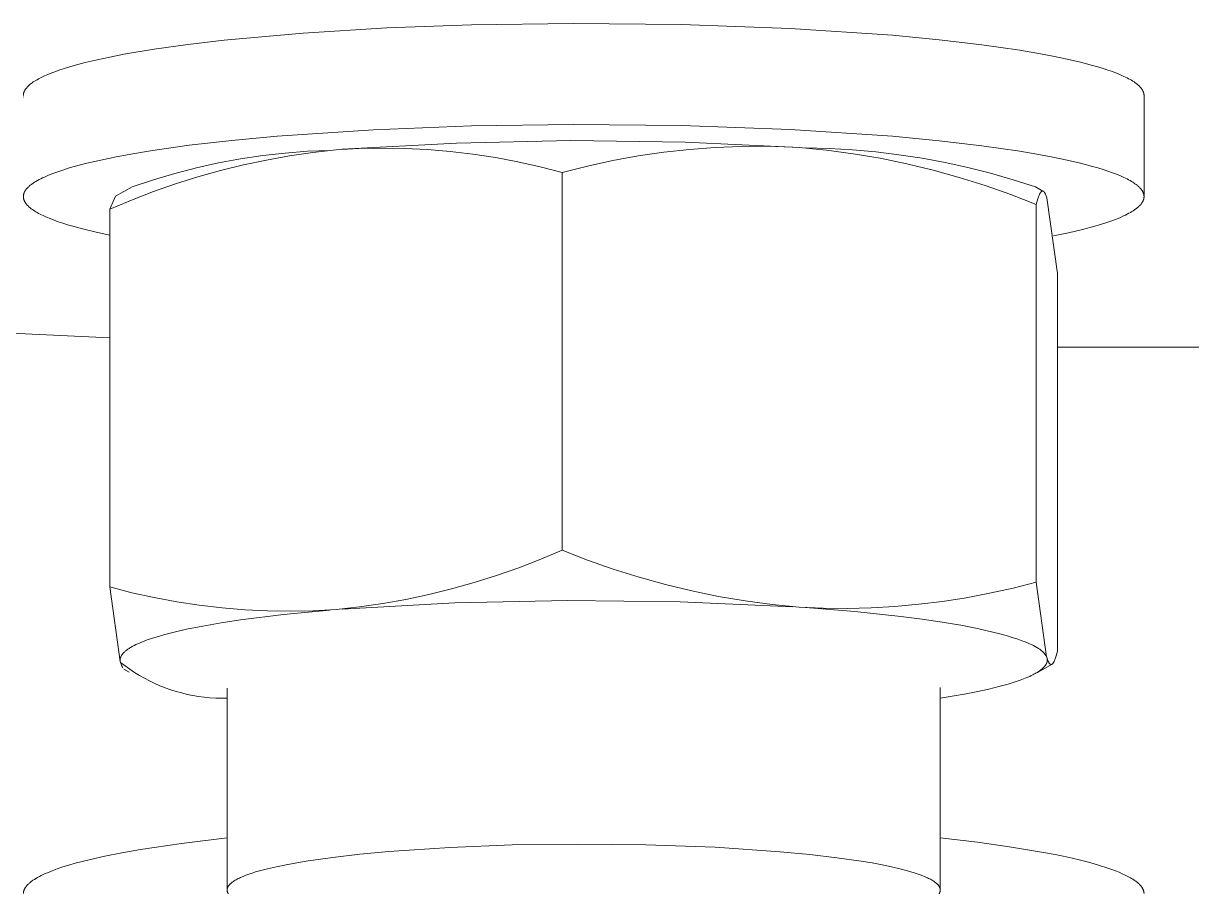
# Model space of a CAD drawing. Header units: millimetres. Extents: x -779 to 3049, y 55 to 2500.
# Drawn here: x -544.96 to -531.2, y 1986.22 to 1996.47 of the extents above; entities that cross this region are included whole.
import ezdxf

# ---------------------------------------------------------------- set-up
doc = ezdxf.new("R2010")
doc.units = ezdxf.units.MM
doc.layers.add('ZANO_R', color=7, linetype='Continuous', lineweight=0)

msp = doc.modelspace()

# ---------------------------------------------------------------- linework, layer by layer
at = {"layer": 'ZANO_R'}
for p, q in [((-541.663, 1996.358), (-540.677, 1996.418)), ((-540.677, 1996.418), (-539.681, 1996.455)), ((-539.681, 1996.455), (-538.482, 1996.472)), ((-538.482, 1996.472), (-537.208, 1996.459)), ((-537.208, 1996.459), (-535.927, 1996.413)), ((-535.927, 1996.413), (-534.721, 1996.332)), ((-543.022, 1996.224), (-542.594, 1996.274)), ((-542.594, 1996.274), (-541.663, 1996.358)), ((-534.721, 1996.332), (-534.172, 1996.279)), ((-534.172, 1996.279), (-533.67, 1996.221)), ((-543.938, 1996.076), (-543.775, 1996.108)), ((-543.775, 1996.108), (-543.417, 1996.168)), ((-543.417, 1996.168), (-543.022, 1996.224)), ((-533.67, 1996.221), (-533.222, 1996.156)), ((-533.222, 1996.156), (-533.02, 1996.122)), ((-533.02, 1996.122), (-532.833, 1996.087)), ((-544.474, 1995.942), (-544.358, 1995.976)), ((-544.358, 1995.976), (-544.23, 1996.01)), ((-544.23, 1996.01), (-544.09, 1996.044)), ((-544.09, 1996.044), (-543.938, 1996.076)), ((-532.833, 1996.087), (-532.662, 1996.052)), ((-532.662, 1996.052), (-532.506, 1996.015)), ((-532.506, 1996.015), (-532.365, 1995.978)), ((-532.365, 1995.978), (-532.301, 1995.96)), ((-544.781, 1995.818), (-544.764, 1995.827)), ((-544.764, 1995.827), (-544.747, 1995.836)), ((-544.747, 1995.836), (-544.709, 1995.854)), ((-544.709, 1995.854), (-544.668, 1995.871)), ((-544.668, 1995.871), (-544.624, 1995.889)), ((-544.624, 1995.889), (-544.577, 1995.907)), ((-544.577, 1995.907), (-544.527, 1995.924)), ((-544.527, 1995.924), (-544.474, 1995.942)), ((-532.301, 1995.96), (-532.241, 1995.941)), ((-532.241, 1995.941), (-532.184, 1995.923)), ((-532.184, 1995.923), (-532.131, 1995.904)), ((-532.131, 1995.904), (-532.082, 1995.885)), ((-532.082, 1995.885), (-532.037, 1995.867)), ((-532.037, 1995.867), (-531.995, 1995.848)), ((-531.995, 1995.848), (-531.976, 1995.839)), ((-531.976, 1995.839), (-531.957, 1995.83)), ((-531.957, 1995.83), (-531.94, 1995.82)), ((-544.941, 1995.684), (-544.938, 1995.688)), ((-544.938, 1995.688), (-544.935, 1995.693)), ((-544.935, 1995.693), (-544.933, 1995.697)), ((-544.933, 1995.697), (-544.929, 1995.702)), ((-544.929, 1995.702), (-544.926, 1995.706)), ((-544.926, 1995.706), (-544.923, 1995.71)), ((-544.923, 1995.71), (-544.919, 1995.715)), ((-544.919, 1995.715), (-544.915, 1995.719)), ((-544.915, 1995.719), (-544.911, 1995.724)), ((-544.911, 1995.724), (-544.907, 1995.728)), ((-544.907, 1995.728), (-544.902, 1995.733)), ((-544.902, 1995.733), (-544.897, 1995.737)), ((-544.897, 1995.737), (-544.893, 1995.742)), ((-544.893, 1995.742), (-544.888, 1995.746)), ((-544.888, 1995.746), (-544.882, 1995.751)), ((-544.882, 1995.751), (-544.877, 1995.755)), ((-544.877, 1995.755), (-544.866, 1995.764)), ((-544.866, 1995.764), (-544.853, 1995.773)), ((-544.853, 1995.773), (-544.841, 1995.782)), ((-544.841, 1995.782), (-544.827, 1995.791)), ((-544.827, 1995.791), (-544.812, 1995.8)), ((-544.812, 1995.8), (-544.797, 1995.809)), ((-544.797, 1995.809), (-544.781, 1995.818)), ((-531.94, 1995.82), (-531.923, 1995.811)), ((-531.923, 1995.811), (-531.907, 1995.802)), ((-531.907, 1995.802), (-531.892, 1995.793)), ((-531.892, 1995.793), (-531.876, 1995.783)), ((-531.876, 1995.783), (-531.862, 1995.772)), ((-531.862, 1995.772), (-531.855, 1995.767)), ((-531.855, 1995.767), (-531.848, 1995.762)), ((-531.848, 1995.762), (-531.841, 1995.757)), ((-531.841, 1995.757), (-531.835, 1995.752)), ((-531.835, 1995.752), (-531.829, 1995.746)), ((-531.829, 1995.746), (-531.823, 1995.741)), ((-531.823, 1995.741), (-531.817, 1995.736)), ((-531.817, 1995.736), (-531.812, 1995.731)), ((-531.812, 1995.731), (-531.807, 1995.725)), ((-531.807, 1995.725), (-531.802, 1995.72)), ((-531.802, 1995.72), (-531.797, 1995.715)), ((-531.797, 1995.715), (-531.793, 1995.709)), ((-531.793, 1995.709), (-531.789, 1995.704)), ((-531.789, 1995.704), (-531.785, 1995.699)), ((-531.785, 1995.699), (-531.781, 1995.693)), ((-531.781, 1995.693), (-531.78, 1995.691)), ((-531.78, 1995.691), (-531.778, 1995.688)), ((-531.778, 1995.688), (-531.776, 1995.685)), ((-544.958, 1995.631), (-544.957, 1995.635)), ((-544.958, 1995.627), (-544.958, 1995.631)), ((-544.958, 1995.622), (-544.958, 1995.627)), ((-544.957, 1995.64), (-544.956, 1995.644)), ((-544.957, 1995.635), (-544.957, 1995.64)), ((-544.957, 1995.605), (-544.957, 1995.606)), ((-544.956, 1995.644), (-544.955, 1995.649)), ((-544.955, 1995.649), (-544.954, 1995.653)), ((-544.954, 1995.653), (-544.953, 1995.657)), ((-544.953, 1995.657), (-544.951, 1995.662)), ((-544.951, 1995.662), (-544.949, 1995.666)), ((-544.949, 1995.666), (-544.947, 1995.671)), ((-544.947, 1995.671), (-544.945, 1995.675)), ((-544.945, 1995.675), (-544.943, 1995.679)), ((-544.943, 1995.679), (-544.941, 1995.684)), ((-531.776, 1995.685), (-531.775, 1995.683)), ((-531.775, 1995.683), (-531.773, 1995.68)), ((-531.773, 1995.68), (-531.772, 1995.677)), ((-531.772, 1995.677), (-531.771, 1995.674)), ((-531.771, 1995.674), (-531.769, 1995.672)), ((-531.769, 1995.672), (-531.768, 1995.669)), ((-531.768, 1995.669), (-531.767, 1995.666)), ((-531.767, 1995.666), (-531.766, 1995.664)), ((-531.766, 1995.664), (-531.765, 1995.661)), ((-531.765, 1995.661), (-531.764, 1995.658)), ((-531.764, 1995.658), (-531.763, 1995.655)), ((-531.763, 1995.655), (-531.762, 1995.653)), ((-531.762, 1995.653), (-531.762, 1995.65)), ((-531.762, 1995.65), (-531.761, 1995.647)), ((-531.761, 1995.647), (-531.76, 1995.644)), ((-531.76, 1995.644), (-531.76, 1995.642)), ((-531.76, 1995.642), (-531.759, 1995.639)), ((-531.759, 1995.639), (-531.759, 1995.636)), ((-531.759, 1995.636), (-531.759, 1995.633)), ((-531.759, 1995.633), (-531.758, 1995.631)), ((-531.758, 1995.631), (-531.758, 1995.628)), ((-531.758, 1995.628), (-531.758, 1995.625)), ((-531.758, 1995.625), (-531.758, 1995.622)), ((-531.758, 1995.622), (-531.758, 1994.448)), ((-539.681, 1995.265), (-538.482, 1995.282)), ((-538.482, 1995.282), (-537.208, 1995.269)), ((-542.503, 1995.094), (-541.968, 1995.144)), ((-541.968, 1995.144), (-540.835, 1995.22)), ((-540.835, 1995.22), (-539.681, 1995.265)), ((-537.208, 1995.269), (-535.927, 1995.223)), ((-535.927, 1995.223), (-534.721, 1995.142)), ((-534.721, 1995.142), (-534.172, 1995.089)), ((-543.461, 1994.971), (-543.004, 1995.036)), ((-543.004, 1995.036), (-542.503, 1995.094)), ((-541.006, 1994.997), (-541.275, 1994.983)), ((-541.202, 1994.989), (-539.857, 1995.063)), ((-540.737, 1995.002), (-541.006, 1994.997)), ((-540.468, 1994.998), (-540.737, 1995.002)), ((-540.199, 1994.985), (-540.468, 1994.998)), ((-539.857, 1995.063), (-538.511, 1995.092)), ((-538.511, 1995.092), (-537.164, 1995.075)), ((-537.164, 1995.075), (-535.819, 1995.011)), ((-536.809, 1995.011), (-537.113, 1994.988)), ((-536.504, 1995.023), (-536.809, 1995.011)), ((-536.2, 1995.025), (-536.504, 1995.023)), ((-535.895, 1995.016), (-536.2, 1995.025)), ((-535.5, 1994.98), (-535.819, 1995.011)), ((-535.744, 1995.006), (-535.468, 1994.999)), ((-535.468, 1994.999), (-535.193, 1994.983)), ((-534.172, 1995.089), (-533.67, 1995.031)), ((-533.67, 1995.031), (-533.222, 1994.966)), ((-544.212, 1994.825), (-544.047, 1994.863)), ((-544.047, 1994.863), (-543.866, 1994.901)), ((-543.866, 1994.901), (-543.67, 1994.937)), ((-543.67, 1994.937), (-543.461, 1994.971)), ((-542.659, 1994.829), (-542.399, 1994.877)), ((-542.399, 1994.877), (-542.137, 1994.916)), ((-542.096, 1994.863), (-542.367, 1994.806)), ((-542.137, 1994.916), (-541.875, 1994.945)), ((-541.823, 1994.912), (-542.096, 1994.863)), ((-541.875, 1994.945), (-541.611, 1994.966)), ((-541.55, 1994.952), (-541.823, 1994.912)), ((-541.611, 1994.966), (-541.347, 1994.977)), ((-541.275, 1994.983), (-541.55, 1994.952)), ((-539.931, 1994.963), (-540.199, 1994.985)), ((-539.664, 1994.932), (-539.931, 1994.963)), ((-539.398, 1994.891), (-539.664, 1994.932)), ((-539.133, 1994.842), (-539.398, 1994.891)), ((-537.717, 1994.911), (-538.017, 1994.856)), ((-537.415, 1994.954), (-537.717, 1994.911)), ((-537.113, 1994.988), (-537.415, 1994.954)), ((-535.183, 1994.937), (-535.5, 1994.98)), ((-535.193, 1994.983), (-534.919, 1994.958)), ((-534.867, 1994.883), (-535.183, 1994.937)), ((-534.919, 1994.958), (-534.645, 1994.925)), ((-534.554, 1994.819), (-534.867, 1994.883)), ((-534.645, 1994.925), (-534.373, 1994.883)), ((-534.373, 1994.883), (-534.102, 1994.833)), ((-533.222, 1994.966), (-533.02, 1994.932)), ((-533.02, 1994.932), (-532.833, 1994.897)), ((-532.833, 1994.897), (-532.662, 1994.862)), ((-532.662, 1994.862), (-532.506, 1994.825)), ((-544.61, 1994.705), (-544.554, 1994.725)), ((-544.554, 1994.725), (-544.494, 1994.745)), ((-544.494, 1994.745), (-544.43, 1994.766)), ((-544.43, 1994.766), (-544.361, 1994.786)), ((-544.361, 1994.786), (-544.212, 1994.825)), ((-543.174, 1994.706), (-542.917, 1994.772)), ((-542.917, 1994.772), (-542.659, 1994.829)), ((-542.635, 1994.74), (-542.902, 1994.665)), ((-542.367, 1994.806), (-542.635, 1994.74)), ((-538.87, 1994.784), (-539.133, 1994.842)), ((-538.61, 1994.717), (-538.87, 1994.784)), ((-538.315, 1994.792), (-538.61, 1994.717)), ((-538.017, 1994.856), (-538.315, 1994.792)), ((-534.242, 1994.744), (-534.554, 1994.819)), ((-533.934, 1994.659), (-534.242, 1994.744)), ((-534.102, 1994.833), (-533.833, 1994.774)), ((-533.833, 1994.774), (-533.566, 1994.707)), ((-532.506, 1994.825), (-532.365, 1994.788)), ((-532.365, 1994.788), (-532.301, 1994.77)), ((-532.301, 1994.77), (-532.241, 1994.751)), ((-532.241, 1994.751), (-532.184, 1994.733)), ((-532.184, 1994.733), (-532.131, 1994.714)), ((-544.857, 1994.58), (-544.842, 1994.591)), ((-544.842, 1994.591), (-544.827, 1994.601)), ((-544.827, 1994.601), (-544.81, 1994.612)), ((-544.81, 1994.612), (-544.792, 1994.622)), ((-544.792, 1994.622), (-544.773, 1994.632)), ((-544.773, 1994.632), (-544.753, 1994.643)), ((-544.753, 1994.643), (-544.732, 1994.653)), ((-544.732, 1994.653), (-544.709, 1994.663)), ((-544.709, 1994.663), (-544.662, 1994.684)), ((-544.662, 1994.684), (-544.61, 1994.705)), ((-543.678, 1994.547), (-543.427, 1994.631)), ((-543.427, 1994.631), (-543.174, 1994.706)), ((-542.902, 1994.665), (-543.166, 1994.582)), ((-538.61, 1994.717), (-538.61, 1990.269)), ((-533.628, 1994.562), (-533.934, 1994.659)), ((-533.566, 1994.707), (-533.301, 1994.631)), ((-533.301, 1994.631), (-533.038, 1994.547)), ((-532.131, 1994.714), (-532.082, 1994.695)), ((-532.082, 1994.695), (-532.037, 1994.677)), ((-532.037, 1994.677), (-531.995, 1994.658)), ((-531.995, 1994.658), (-531.976, 1994.649)), ((-531.976, 1994.649), (-531.957, 1994.64)), ((-531.957, 1994.64), (-531.94, 1994.63)), ((-531.94, 1994.63), (-531.923, 1994.621)), ((-531.923, 1994.621), (-531.907, 1994.612)), ((-531.907, 1994.612), (-531.892, 1994.603)), ((-531.892, 1994.603), (-531.878, 1994.594)), ((-531.878, 1994.594), (-531.865, 1994.584)), ((-544.957, 1994.447), (-544.956, 1994.452)), ((-544.956, 1994.452), (-544.955, 1994.457)), ((-544.955, 1994.457), (-544.954, 1994.462)), ((-544.954, 1994.462), (-544.953, 1994.467)), ((-544.953, 1994.467), (-544.951, 1994.472)), ((-544.951, 1994.472), (-544.949, 1994.477)), ((-544.949, 1994.477), (-544.947, 1994.482)), ((-544.947, 1994.482), (-544.944, 1994.487)), ((-544.944, 1994.487), (-544.942, 1994.492)), ((-544.942, 1994.492), (-544.939, 1994.498)), ((-544.939, 1994.498), (-544.935, 1994.503)), ((-544.935, 1994.503), (-544.932, 1994.508)), ((-544.932, 1994.508), (-544.928, 1994.513)), ((-544.928, 1994.513), (-544.924, 1994.518)), ((-544.924, 1994.518), (-544.92, 1994.523)), ((-544.92, 1994.523), (-544.916, 1994.529)), ((-544.916, 1994.529), (-544.911, 1994.534)), ((-544.911, 1994.534), (-544.906, 1994.539)), ((-544.906, 1994.539), (-544.901, 1994.544)), ((-544.901, 1994.544), (-544.895, 1994.549)), ((-544.895, 1994.549), (-544.89, 1994.554)), ((-544.89, 1994.554), (-544.884, 1994.56)), ((-544.884, 1994.56), (-544.877, 1994.565)), ((-544.877, 1994.565), (-544.871, 1994.57)), ((-544.871, 1994.57), (-544.864, 1994.575)), ((-544.864, 1994.575), (-544.857, 1994.58)), ((-543.873, 1994.438), (-543.678, 1994.547)), ((-543.427, 1994.491), (-543.685, 1994.391)), ((-543.166, 1994.582), (-543.427, 1994.491)), ((-533.326, 1994.456), (-533.628, 1994.562)), ((-533.028, 1994.339), (-533.326, 1994.456)), ((-533.038, 1994.547), (-532.95, 1994.498)), ((-532.994, 1994.449), (-532.997, 1994.439)), ((-532.99, 1994.457), (-532.994, 1994.449)), ((-532.988, 1994.461), (-532.99, 1994.457)), ((-532.986, 1994.465), (-532.988, 1994.461)), ((-532.984, 1994.469), (-532.986, 1994.465)), ((-532.982, 1994.472), (-532.984, 1994.469)), ((-532.98, 1994.475), (-532.982, 1994.472)), ((-532.978, 1994.478), (-532.98, 1994.475)), ((-532.977, 1994.48), (-532.978, 1994.478)), ((-532.976, 1994.481), (-532.977, 1994.48)), ((-532.975, 1994.482), (-532.976, 1994.481)), ((-532.974, 1994.484), (-532.975, 1994.482)), ((-532.973, 1994.485), (-532.974, 1994.484)), ((-532.972, 1994.486), (-532.973, 1994.485)), ((-532.971, 1994.487), (-532.972, 1994.486)), ((-532.97, 1994.488), (-532.971, 1994.487)), ((-532.969, 1994.489), (-532.97, 1994.488)), ((-532.968, 1994.49), (-532.969, 1994.489)), ((-532.967, 1994.491), (-532.968, 1994.49)), ((-532.966, 1994.492), (-532.967, 1994.491)), ((-532.965, 1994.492), (-532.966, 1994.492)), ((-532.966, 1994.492), (-532.966, 1994.492)), ((-532.964, 1994.493), (-532.965, 1994.493)), ((-532.965, 1994.493), (-532.965, 1994.492)), ((-532.963, 1994.494), (-532.964, 1994.493)), ((-532.964, 1994.493), (-532.964, 1994.493)), ((-532.962, 1994.494), (-532.963, 1994.494)), ((-532.963, 1994.494), (-532.963, 1994.494)), ((-532.961, 1994.495), (-532.962, 1994.495)), ((-532.962, 1994.495), (-532.962, 1994.494)), ((-532.96, 1994.495), (-532.961, 1994.495)), ((-532.961, 1994.495), (-532.961, 1994.495)), ((-532.959, 1994.496), (-532.96, 1994.495)), ((-532.96, 1994.495), (-532.96, 1994.495)), ((-532.958, 1994.496), (-532.959, 1994.496)), ((-532.959, 1994.496), (-532.959, 1994.496)), ((-532.957, 1994.496), (-532.958, 1994.496)), ((-532.958, 1994.496), (-532.958, 1994.496)), ((-532.956, 1994.497), (-532.957, 1994.496)), ((-532.957, 1994.496), (-532.957, 1994.496)), ((-532.955, 1994.497), (-532.956, 1994.497)), ((-532.956, 1994.497), (-532.956, 1994.497)), ((-532.954, 1994.497), (-532.955, 1994.497)), ((-532.955, 1994.497), (-532.955, 1994.497)), ((-532.953, 1994.497), (-532.954, 1994.497)), ((-532.954, 1994.497), (-532.954, 1994.497)), ((-532.952, 1994.497), (-532.953, 1994.497)), ((-532.953, 1994.497), (-532.953, 1994.497)), ((-532.951, 1994.497), (-532.952, 1994.497)), ((-532.952, 1994.497), (-532.952, 1994.497)), ((-532.95, 1994.497), (-532.951, 1994.497)), ((-532.951, 1994.497), (-532.951, 1994.497)), ((-532.949, 1994.497), (-532.95, 1994.497)), ((-532.95, 1994.497), (-532.95, 1994.497)), ((-532.949, 1994.496), (-532.949, 1994.497)), ((-532.948, 1994.496), (-532.949, 1994.496)), ((-532.947, 1994.496), (-532.948, 1994.496)), ((-532.948, 1994.496), (-532.948, 1994.496)), ((-532.946, 1994.496), (-532.947, 1994.496)), ((-532.947, 1994.496), (-532.947, 1994.496)), ((-532.946, 1994.495), (-532.946, 1994.496)), ((-532.945, 1994.495), (-532.946, 1994.495)), ((-532.944, 1994.495), (-532.945, 1994.495)), ((-532.945, 1994.495), (-532.945, 1994.495)), ((-532.943, 1994.494), (-532.944, 1994.495)), ((-532.944, 1994.495), (-532.944, 1994.495)), ((-532.942, 1994.494), (-532.943, 1994.494)), ((-532.943, 1994.494), (-532.943, 1994.494)), ((-532.942, 1994.493), (-532.942, 1994.494)), ((-532.941, 1994.493), (-532.942, 1994.493)), ((-532.94, 1994.492), (-532.941, 1994.493)), ((-532.941, 1994.493), (-532.941, 1994.493)), ((-532.939, 1994.491), (-532.94, 1994.492)), ((-532.94, 1994.492), (-532.94, 1994.492)), ((-532.938, 1994.491), (-532.939, 1994.491)), ((-532.939, 1994.491), (-532.939, 1994.491)), ((-532.937, 1994.49), (-532.938, 1994.491)), ((-532.936, 1994.489), (-532.937, 1994.49)), ((-532.936, 1994.488), (-532.936, 1994.489)), ((-532.935, 1994.487), (-532.936, 1994.488)), ((-532.934, 1994.485), (-532.935, 1994.487)), ((-532.933, 1994.484), (-532.934, 1994.485)), ((-532.932, 1994.483), (-532.933, 1994.484)), ((-532.931, 1994.482), (-532.932, 1994.483)), ((-532.93, 1994.48), (-532.931, 1994.482)), ((-532.929, 1994.479), (-532.93, 1994.48)), ((-532.928, 1994.477), (-532.929, 1994.479)), ((-532.927, 1994.475), (-532.928, 1994.477)), ((-532.925, 1994.472), (-532.927, 1994.475)), ((-532.923, 1994.468), (-532.925, 1994.472)), ((-532.921, 1994.464), (-532.923, 1994.468)), ((-532.919, 1994.46), (-532.921, 1994.464)), ((-532.917, 1994.456), (-532.919, 1994.46)), ((-532.915, 1994.451), (-532.917, 1994.456)), ((-532.911, 1994.441), (-532.915, 1994.451)), ((-531.865, 1994.584), (-531.852, 1994.575)), ((-531.852, 1994.575), (-531.84, 1994.566)), ((-531.84, 1994.566), (-531.834, 1994.561)), ((-531.834, 1994.561), (-531.829, 1994.556)), ((-531.829, 1994.556), (-531.823, 1994.552)), ((-531.823, 1994.552), (-531.818, 1994.547)), ((-531.818, 1994.547), (-531.813, 1994.542)), ((-531.813, 1994.542), (-531.809, 1994.537)), ((-531.809, 1994.537), (-531.804, 1994.533)), ((-531.804, 1994.533), (-531.8, 1994.528)), ((-531.8, 1994.528), (-531.796, 1994.523)), ((-531.796, 1994.523), (-531.792, 1994.518)), ((-531.792, 1994.518), (-531.788, 1994.513)), ((-531.788, 1994.513), (-531.785, 1994.509)), ((-531.785, 1994.509), (-531.781, 1994.504)), ((-531.781, 1994.504), (-531.778, 1994.499)), ((-531.778, 1994.499), (-531.776, 1994.494)), ((-531.776, 1994.494), (-531.773, 1994.489)), ((-531.773, 1994.489), (-531.772, 1994.487)), ((-531.772, 1994.487), (-531.77, 1994.484)), ((-531.77, 1994.484), (-531.769, 1994.482)), ((-531.769, 1994.482), (-531.768, 1994.479)), ((-531.768, 1994.479), (-531.767, 1994.477)), ((-531.767, 1994.477), (-531.766, 1994.474)), ((-531.766, 1994.474), (-531.765, 1994.472)), ((-531.765, 1994.472), (-531.764, 1994.469)), ((-531.764, 1994.469), (-531.764, 1994.467)), ((-531.764, 1994.467), (-531.763, 1994.465)), ((-531.763, 1994.465), (-531.762, 1994.462)), ((-531.762, 1994.462), (-531.762, 1994.46)), ((-531.762, 1994.46), (-531.761, 1994.457)), ((-531.761, 1994.457), (-531.76, 1994.455)), ((-531.76, 1994.455), (-531.76, 1994.452)), ((-531.76, 1994.452), (-531.76, 1994.45)), ((-531.76, 1994.45), (-531.759, 1994.447)), ((-531.759, 1994.447), (-531.759, 1994.445)), ((-544.958, 1994.441), (-544.957, 1994.447)), ((-544.958, 1994.436), (-544.958, 1994.441)), ((-544.958, 1994.431), (-544.958, 1994.436)), ((-544.958, 1994.426), (-544.958, 1994.431)), ((-544.958, 1994.421), (-544.958, 1994.426)), ((-544.957, 1994.416), (-544.958, 1994.421)), ((-544.956, 1994.411), (-544.957, 1994.416)), ((-544.955, 1994.406), (-544.956, 1994.411)), ((-544.954, 1994.401), (-544.955, 1994.406)), ((-544.952, 1994.396), (-544.954, 1994.401)), ((-544.95, 1994.391), (-544.952, 1994.396)), ((-544.949, 1994.386), (-544.95, 1994.391)), ((-544.946, 1994.381), (-544.949, 1994.386)), ((-544.944, 1994.376), (-544.946, 1994.381)), ((-544.941, 1994.372), (-544.944, 1994.376)), ((-544.938, 1994.367), (-544.941, 1994.372)), ((-544.935, 1994.362), (-544.938, 1994.367)), ((-544.932, 1994.357), (-544.935, 1994.362)), ((-544.929, 1994.352), (-544.932, 1994.357)), ((-544.925, 1994.347), (-544.929, 1994.352)), ((-544.921, 1994.342), (-544.925, 1994.347)), ((-544.917, 1994.337), (-544.921, 1994.342)), ((-544.913, 1994.333), (-544.917, 1994.337)), ((-544.908, 1994.328), (-544.913, 1994.333)), ((-544.903, 1994.323), (-544.908, 1994.328)), ((-544.898, 1994.318), (-544.903, 1994.323)), ((-544.893, 1994.313), (-544.898, 1994.318)), ((-544.888, 1994.309), (-544.893, 1994.313)), ((-543.94, 1994.283), (-543.873, 1994.438)), ((-543.685, 1994.391), (-543.94, 1994.283)), ((-533.021, 1994.368), (-533.028, 1994.339)), ((-533.028, 1989.892), (-533.028, 1994.339)), ((-533.013, 1994.395), (-533.021, 1994.368)), ((-533.009, 1994.407), (-533.013, 1994.395)), ((-533.005, 1994.419), (-533.009, 1994.407)), ((-533.001, 1994.429), (-533.005, 1994.419)), ((-532.997, 1994.439), (-533.001, 1994.429)), ((-532.906, 1994.429), (-532.911, 1994.441)), ((-532.902, 1994.417), (-532.906, 1994.429)), ((-532.777, 1993.528), (-532.902, 1994.417)), ((-531.824, 1994.313), (-531.829, 1994.308)), ((-531.818, 1994.318), (-531.824, 1994.313)), ((-531.813, 1994.323), (-531.818, 1994.318)), ((-531.808, 1994.328), (-531.813, 1994.323)), ((-531.803, 1994.333), (-531.808, 1994.328)), ((-531.798, 1994.338), (-531.803, 1994.333)), ((-531.794, 1994.344), (-531.798, 1994.338)), ((-531.79, 1994.349), (-531.794, 1994.344)), ((-531.786, 1994.354), (-531.79, 1994.349)), ((-531.783, 1994.359), (-531.786, 1994.354)), ((-531.779, 1994.364), (-531.783, 1994.359)), ((-531.776, 1994.369), (-531.779, 1994.364)), ((-531.775, 1994.372), (-531.776, 1994.369)), ((-531.774, 1994.374), (-531.775, 1994.372)), ((-531.772, 1994.377), (-531.774, 1994.374)), ((-531.771, 1994.379), (-531.772, 1994.377)), ((-531.77, 1994.382), (-531.771, 1994.379)), ((-531.769, 1994.384), (-531.77, 1994.382)), ((-531.768, 1994.387), (-531.769, 1994.384)), ((-531.767, 1994.389), (-531.768, 1994.387)), ((-531.766, 1994.392), (-531.767, 1994.389)), ((-531.765, 1994.394), (-531.766, 1994.392)), ((-531.764, 1994.397), (-531.765, 1994.394)), ((-531.763, 1994.4), (-531.764, 1994.397)), ((-531.762, 1994.402), (-531.763, 1994.4)), ((-531.761, 1994.407), (-531.762, 1994.405)), ((-531.762, 1994.405), (-531.762, 1994.402)), ((-531.76, 1994.41), (-531.761, 1994.407)), ((-531.759, 1994.417), (-531.76, 1994.415)), ((-531.76, 1994.415), (-531.76, 1994.412)), ((-531.76, 1994.412), (-531.76, 1994.41)), ((-531.759, 1994.445), (-531.759, 1994.442)), ((-531.759, 1994.442), (-531.758, 1994.44)), ((-531.758, 1994.425), (-531.759, 1994.422)), ((-531.759, 1994.422), (-531.759, 1994.42)), ((-531.759, 1994.42), (-531.759, 1994.417)), ((-531.758, 1994.44), (-531.758, 1994.437)), ((-531.758, 1994.437), (-531.758, 1994.435)), ((-531.758, 1994.435), (-531.758, 1994.432)), ((-531.758, 1994.432), (-531.758, 1994.43)), ((-531.758, 1994.43), (-531.758, 1994.427)), ((-531.758, 1994.427), (-531.758, 1994.425)), ((-544.882, 1994.304), (-544.888, 1994.309)), ((-544.877, 1994.299), (-544.882, 1994.304)), ((-544.865, 1994.29), (-544.877, 1994.299)), ((-544.852, 1994.28), (-544.865, 1994.29)), ((-544.838, 1994.271), (-544.852, 1994.28)), ((-544.824, 1994.262), (-544.838, 1994.271)), ((-544.81, 1994.253), (-544.824, 1994.262)), ((-544.795, 1994.244), (-544.81, 1994.253)), ((-544.779, 1994.235), (-544.795, 1994.244)), ((-544.762, 1994.226), (-544.779, 1994.235)), ((-544.744, 1994.218), (-544.762, 1994.226)), ((-544.726, 1994.209), (-544.744, 1994.218)), ((-544.686, 1994.191), (-544.726, 1994.209)), ((-544.643, 1994.173), (-544.686, 1994.191)), ((-544.597, 1994.155), (-544.643, 1994.173)), ((-543.94, 1989.836), (-543.94, 1994.283)), ((-532.045, 1994.184), (-532.096, 1994.164)), ((-531.999, 1994.205), (-532.045, 1994.184)), ((-531.977, 1994.215), (-531.999, 1994.205)), ((-531.957, 1994.225), (-531.977, 1994.215)), ((-531.937, 1994.236), (-531.957, 1994.225)), ((-531.919, 1994.246), (-531.937, 1994.236)), ((-531.901, 1994.256), (-531.919, 1994.246)), ((-531.885, 1994.266), (-531.901, 1994.256)), ((-531.87, 1994.277), (-531.885, 1994.266)), ((-531.855, 1994.287), (-531.87, 1994.277)), ((-531.848, 1994.292), (-531.855, 1994.287)), ((-531.842, 1994.297), (-531.848, 1994.292)), ((-531.835, 1994.303), (-531.842, 1994.297)), ((-531.829, 1994.308), (-531.835, 1994.303)), ((-544.547, 1994.137), (-544.597, 1994.155)), ((-544.494, 1994.119), (-544.547, 1994.137)), ((-544.437, 1994.101), (-544.494, 1994.119)), ((-544.377, 1994.083), (-544.437, 1994.101)), ((-544.246, 1994.048), (-544.377, 1994.083)), ((-544.1, 1994.013), (-544.246, 1994.048)), ((-532.485, 1994.044), (-532.647, 1994.006)), ((-532.339, 1994.084), (-532.485, 1994.044)), ((-532.272, 1994.103), (-532.339, 1994.084)), ((-532.209, 1994.123), (-532.272, 1994.103)), ((-532.15, 1994.144), (-532.209, 1994.123)), ((-532.096, 1994.164), (-532.15, 1994.144)), ((-543.94, 1993.979), (-544.1, 1994.013)), ((-532.647, 1994.006), (-532.824, 1993.969)), ((-532.777, 1989.08), (-532.777, 1993.528)), ((-543.94, 1992.771), (-545.101, 1992.825)), ((-518.358, 1992.659), (-532.777, 1992.659)), ((-538.61, 1990.269), (-538.865, 1990.161)), ((-538.61, 1990.269), (-538.312, 1990.152)), ((-539.123, 1990.062), (-539.384, 1989.97)), ((-538.865, 1990.161), (-539.123, 1990.062)), ((-538.312, 1990.152), (-538.01, 1990.046)), ((-538.01, 1990.046), (-537.704, 1989.95)), ((-539.384, 1989.97), (-539.648, 1989.887)), ((-537.704, 1989.95), (-537.396, 1989.864)), ((-543.817, 1988.957), (-543.94, 1989.836)), ((-543.679, 1989.768), (-543.94, 1989.836)), ((-543.416, 1989.71), (-543.679, 1989.768)), ((-539.914, 1989.812), (-540.183, 1989.746)), ((-539.648, 1989.887), (-539.914, 1989.812)), ((-537.396, 1989.864), (-537.084, 1989.789)), ((-537.084, 1989.789), (-536.771, 1989.725)), ((-533.577, 1989.761), (-533.301, 1989.822)), ((-533.301, 1989.822), (-533.028, 1989.892)), ((-533.028, 1989.892), (-532.906, 1989.014)), ((-543.152, 1989.661), (-543.416, 1989.71)), ((-542.886, 1989.621), (-543.152, 1989.661)), ((-541.202, 1989.575), (-539.876, 1989.648)), ((-540.726, 1989.64), (-541, 1989.6)), ((-540.454, 1989.689), (-540.726, 1989.64)), ((-540.183, 1989.746), (-540.454, 1989.689)), ((-539.876, 1989.648), (-538.549, 1989.677)), ((-538.549, 1989.677), (-537.221, 1989.662)), ((-537.221, 1989.662), (-535.895, 1989.602)), ((-536.771, 1989.725), (-536.455, 1989.671)), ((-536.455, 1989.671), (-536.138, 1989.629)), ((-534.693, 1989.606), (-534.412, 1989.632)), ((-534.412, 1989.632), (-534.132, 1989.666)), ((-534.132, 1989.666), (-533.854, 1989.709)), ((-533.854, 1989.709), (-533.577, 1989.761)), ((-542.618, 1989.589), (-542.886, 1989.621)), ((-542.35, 1989.567), (-542.618, 1989.589)), ((-542.399, 1989.447), (-541.895, 1989.51)), ((-542.082, 1989.554), (-542.35, 1989.567)), ((-541.813, 1989.55), (-542.082, 1989.554)), ((-541.895, 1989.51), (-541.347, 1989.563)), ((-541.543, 1989.555), (-541.813, 1989.55)), ((-541.275, 1989.569), (-541.543, 1989.555)), ((-541, 1989.6), (-541.275, 1989.569)), ((-536.138, 1989.629), (-535.819, 1989.597)), ((-535.819, 1989.597), (-535.537, 1989.586)), ((-535.744, 1989.592), (-535.165, 1989.545)), ((-535.537, 1989.586), (-535.256, 1989.583)), ((-535.256, 1989.583), (-534.974, 1989.59)), ((-535.165, 1989.545), (-534.623, 1989.487)), ((-534.974, 1989.59), (-534.693, 1989.606)), ((-543.038, 1989.337), (-542.843, 1989.375)), ((-542.843, 1989.375), (-542.629, 1989.412)), ((-542.629, 1989.412), (-542.399, 1989.447)), ((-534.623, 1989.487), (-534.372, 1989.455)), ((-534.372, 1989.455), (-534.136, 1989.42)), ((-534.136, 1989.42), (-533.918, 1989.384)), ((-533.918, 1989.384), (-533.718, 1989.345)), ((-543.499, 1989.211), (-543.436, 1989.233)), ((-543.436, 1989.233), (-543.367, 1989.254)), ((-543.367, 1989.254), (-543.293, 1989.275)), ((-543.293, 1989.275), (-543.213, 1989.296)), ((-543.213, 1989.296), (-543.038, 1989.337)), ((-533.718, 1989.345), (-533.539, 1989.305)), ((-533.539, 1989.305), (-533.457, 1989.284)), ((-533.457, 1989.284), (-533.381, 1989.263)), ((-533.381, 1989.263), (-533.31, 1989.242)), ((-533.31, 1989.242), (-533.244, 1989.221)), ((-533.244, 1989.221), (-533.185, 1989.199)), ((-543.758, 1989.079), (-543.751, 1989.084)), ((-543.751, 1989.084), (-543.744, 1989.09)), ((-543.744, 1989.09), (-543.737, 1989.095)), ((-543.737, 1989.095), (-543.729, 1989.101)), ((-543.729, 1989.101), (-543.721, 1989.106)), ((-543.721, 1989.106), (-543.713, 1989.112)), ((-543.713, 1989.112), (-543.704, 1989.118)), ((-543.704, 1989.118), (-543.695, 1989.123)), ((-543.695, 1989.123), (-543.675, 1989.134)), ((-543.675, 1989.134), (-543.654, 1989.145)), ((-543.654, 1989.145), (-543.632, 1989.156)), ((-543.632, 1989.156), (-543.608, 1989.167)), ((-543.608, 1989.167), (-543.583, 1989.178)), ((-543.583, 1989.178), (-543.556, 1989.189)), ((-543.556, 1989.189), (-543.528, 1989.2)), ((-543.528, 1989.2), (-543.499, 1989.211)), ((-533.185, 1989.199), (-533.157, 1989.188)), ((-533.157, 1989.188), (-533.131, 1989.177)), ((-533.131, 1989.177), (-533.106, 1989.167)), ((-533.106, 1989.167), (-533.083, 1989.156)), ((-533.083, 1989.156), (-533.061, 1989.145)), ((-533.061, 1989.145), (-533.04, 1989.134)), ((-533.04, 1989.134), (-533.021, 1989.123)), ((-533.021, 1989.123), (-533.012, 1989.117)), ((-533.012, 1989.117), (-533.003, 1989.112)), ((-533.003, 1989.112), (-532.995, 1989.106)), ((-532.995, 1989.106), (-532.987, 1989.101)), ((-532.987, 1989.101), (-532.979, 1989.095)), ((-532.979, 1989.095), (-532.972, 1989.09)), ((-532.972, 1989.09), (-532.965, 1989.084)), ((-532.965, 1989.084), (-532.959, 1989.079)), ((-532.784, 1989.051), (-532.777, 1989.08)), ((-543.818, 1988.984), (-543.817, 1988.987)), ((-543.818, 1988.982), (-543.818, 1988.984)), ((-543.818, 1988.979), (-543.818, 1988.982)), ((-543.818, 1988.976), (-543.818, 1988.979)), ((-543.818, 1988.973), (-543.818, 1988.976)), ((-543.818, 1988.971), (-543.818, 1988.973)), ((-543.818, 1988.968), (-543.818, 1988.971)), ((-543.818, 1988.965), (-543.818, 1988.968)), ((-543.817, 1988.963), (-543.818, 1988.965)), ((-543.817, 1988.99), (-543.816, 1988.993)), ((-543.817, 1988.987), (-543.817, 1988.99)), ((-543.817, 1988.96), (-543.817, 1988.963)), ((-543.816, 1988.957), (-543.817, 1988.96)), ((-543.816, 1988.995), (-543.815, 1988.998)), ((-543.816, 1988.993), (-543.816, 1988.995)), ((-543.816, 1988.954), (-543.816, 1988.957)), ((-543.815, 1988.952), (-543.816, 1988.954)), ((-543.815, 1988.998), (-543.814, 1989.001)), ((-543.815, 1988.949), (-543.815, 1988.952)), ((-543.814, 1988.946), (-543.815, 1988.949)), ((-543.814, 1989.001), (-543.813, 1989.004)), ((-543.76, 1988.905), (-543.814, 1988.946)), ((-543.813, 1989.004), (-543.812, 1989.006)), ((-543.812, 1989.006), (-543.811, 1989.009)), ((-543.811, 1989.009), (-543.81, 1989.012)), ((-543.81, 1989.012), (-543.809, 1989.015)), ((-543.809, 1989.015), (-543.808, 1989.017)), ((-543.808, 1989.017), (-543.807, 1989.02)), ((-543.807, 1989.02), (-543.805, 1989.023)), ((-543.805, 1989.023), (-543.804, 1989.026)), ((-543.804, 1989.026), (-543.802, 1989.029)), ((-543.802, 1989.029), (-543.8, 1989.031)), ((-543.8, 1989.031), (-543.798, 1989.034)), ((-543.798, 1989.034), (-543.797, 1989.037)), ((-543.797, 1989.037), (-543.795, 1989.04)), ((-543.795, 1989.04), (-543.793, 1989.042)), ((-543.793, 1989.042), (-543.79, 1989.045)), ((-543.79, 1989.045), (-543.788, 1989.048)), ((-543.788, 1989.048), (-543.786, 1989.051)), ((-543.786, 1989.051), (-543.783, 1989.054)), ((-543.783, 1989.054), (-543.781, 1989.056)), ((-543.781, 1989.056), (-543.776, 1989.062)), ((-543.776, 1989.062), (-543.77, 1989.067)), ((-543.77, 1989.067), (-543.764, 1989.073)), ((-543.764, 1989.073), (-543.758, 1989.079)), ((-532.959, 1989.079), (-532.952, 1989.073)), ((-532.952, 1989.073), (-532.947, 1989.068)), ((-532.947, 1989.068), (-532.941, 1989.062)), ((-532.941, 1989.062), (-532.936, 1989.057)), ((-532.936, 1989.057), (-532.931, 1989.051)), ((-532.931, 1989.051), (-532.929, 1989.049)), ((-532.929, 1989.049), (-532.926, 1989.046)), ((-532.926, 1989.046), (-532.924, 1989.043)), ((-532.924, 1989.043), (-532.922, 1989.04)), ((-532.922, 1989.04), (-532.92, 1989.038)), ((-532.92, 1989.038), (-532.918, 1989.035)), ((-532.918, 1989.035), (-532.917, 1989.032)), ((-532.917, 1989.032), (-532.915, 1989.03)), ((-532.915, 1989.03), (-532.913, 1989.027)), ((-532.913, 1989.027), (-532.912, 1989.024)), ((-532.912, 1989.024), (-532.91, 1989.021)), ((-532.91, 1989.021), (-532.909, 1989.019)), ((-532.909, 1989.019), (-532.908, 1989.016)), ((-532.908, 1989.016), (-532.906, 1989.013)), ((-532.906, 1989.013), (-532.905, 1989.011)), ((-532.905, 1989.011), (-532.904, 1989.008)), ((-532.904, 1989.008), (-532.903, 1989.005)), ((-532.903, 1988.944), (-532.904, 1988.943)), ((-532.903, 1989.005), (-532.902, 1989.002)), ((-532.902, 1988.946), (-532.903, 1988.944)), ((-532.902, 1989.002), (-532.902, 1989.001)), ((-532.902, 1989.001), (-532.901, 1988.999)), ((-532.901, 1988.95), (-532.902, 1988.948)), ((-532.902, 1988.948), (-532.902, 1988.946)), ((-532.901, 1988.999), (-532.901, 1988.997)), ((-532.901, 1988.997), (-532.9, 1988.995)), ((-532.9, 1988.954), (-532.901, 1988.952)), ((-532.901, 1988.952), (-532.901, 1988.95)), ((-532.9, 1988.995), (-532.9, 1988.993)), ((-532.9, 1988.993), (-532.9, 1988.991)), ((-532.9, 1988.991), (-532.899, 1988.989)), ((-532.899, 1988.96), (-532.9, 1988.958)), ((-532.9, 1988.958), (-532.9, 1988.956)), ((-532.9, 1988.956), (-532.9, 1988.954)), ((-532.899, 1988.992), (-532.895, 1988.981)), ((-532.899, 1988.989), (-532.899, 1988.987)), ((-532.899, 1988.987), (-532.899, 1988.985)), ((-532.899, 1988.985), (-532.899, 1988.983)), ((-532.899, 1988.983), (-532.898, 1988.981)), ((-532.898, 1988.968), (-532.899, 1988.966)), ((-532.899, 1988.966), (-532.899, 1988.964)), ((-532.899, 1988.964), (-532.899, 1988.962)), ((-532.899, 1988.962), (-532.899, 1988.96)), ((-532.898, 1988.981), (-532.898, 1988.979)), ((-532.898, 1988.979), (-532.898, 1988.977)), ((-532.898, 1988.977), (-532.898, 1988.976)), ((-532.898, 1988.976), (-532.898, 1988.974)), ((-532.898, 1988.974), (-532.898, 1988.972)), ((-532.898, 1988.972), (-532.898, 1988.97)), ((-532.898, 1988.97), (-532.898, 1988.968)), ((-532.895, 1988.981), (-532.892, 1988.972)), ((-532.892, 1988.972), (-532.888, 1988.963)), ((-532.888, 1988.963), (-532.887, 1988.959)), ((-532.887, 1988.959), (-532.885, 1988.956)), ((-532.885, 1988.956), (-532.883, 1988.952)), ((-532.883, 1988.952), (-532.881, 1988.949)), ((-532.881, 1988.949), (-532.879, 1988.945)), ((-532.879, 1988.945), (-532.878, 1988.942)), ((-532.827, 1988.941), (-532.825, 1988.944)), ((-532.825, 1988.944), (-532.823, 1988.947)), ((-532.823, 1988.947), (-532.821, 1988.951)), ((-532.821, 1988.951), (-532.819, 1988.954)), ((-532.819, 1988.954), (-532.817, 1988.958)), ((-532.817, 1988.958), (-532.815, 1988.962)), ((-532.815, 1988.962), (-532.811, 1988.971)), ((-532.811, 1988.971), (-532.808, 1988.98)), ((-532.808, 1988.98), (-532.804, 1988.99)), ((-532.804, 1988.99), (-532.8, 1989.001)), ((-532.8, 1989.001), (-532.796, 1989.012)), ((-532.796, 1989.012), (-532.792, 1989.025)), ((-532.792, 1989.025), (-532.784, 1989.051)), ((-543.808, 1988.928), (-543.81, 1988.935)), ((-543.806, 1988.922), (-543.808, 1988.928)), ((-543.803, 1988.915), (-543.806, 1988.922)), ((-543.8, 1988.909), (-543.803, 1988.915)), ((-543.798, 1988.903), (-543.8, 1988.909)), ((-543.794, 1988.896), (-543.798, 1988.903)), ((-543.791, 1988.89), (-543.794, 1988.896)), ((-543.788, 1988.884), (-543.791, 1988.89)), ((-543.711, 1988.834), (-543.773, 1988.869)), ((-543.705, 1988.866), (-543.76, 1988.905)), ((-543.649, 1988.829), (-543.705, 1988.866)), ((-543.591, 1988.793), (-543.649, 1988.829)), ((-533.055, 1988.807), (-533.07, 1988.799)), ((-533.041, 1988.815), (-533.055, 1988.807)), ((-533.027, 1988.823), (-533.041, 1988.815)), ((-533.014, 1988.83), (-533.027, 1988.823)), ((-533.001, 1988.838), (-533.014, 1988.83)), ((-532.847, 1988.923), (-533.007, 1988.833)), ((-532.99, 1988.846), (-533.001, 1988.838)), ((-532.979, 1988.854), (-532.99, 1988.846)), ((-532.968, 1988.862), (-532.979, 1988.854)), ((-532.963, 1988.866), (-532.968, 1988.862)), ((-532.959, 1988.87), (-532.963, 1988.866)), ((-532.954, 1988.874), (-532.959, 1988.87)), ((-532.95, 1988.878), (-532.954, 1988.874)), ((-532.946, 1988.882), (-532.95, 1988.878)), ((-532.942, 1988.886), (-532.946, 1988.882)), ((-532.938, 1988.89), (-532.942, 1988.886)), ((-532.934, 1988.894), (-532.938, 1988.89)), ((-532.931, 1988.897), (-532.934, 1988.894)), ((-532.928, 1988.901), (-532.931, 1988.897)), ((-532.925, 1988.905), (-532.928, 1988.901)), ((-532.922, 1988.909), (-532.925, 1988.905)), ((-532.919, 1988.913), (-532.922, 1988.909)), ((-532.916, 1988.917), (-532.919, 1988.913)), ((-532.914, 1988.921), (-532.916, 1988.917)), ((-532.912, 1988.925), (-532.914, 1988.921)), ((-532.91, 1988.929), (-532.912, 1988.925)), ((-532.909, 1988.931), (-532.91, 1988.929)), ((-532.908, 1988.933), (-532.909, 1988.931)), ((-532.907, 1988.935), (-532.908, 1988.933)), ((-532.906, 1988.937), (-532.907, 1988.935)), ((-532.905, 1988.939), (-532.906, 1988.937)), ((-532.904, 1988.941), (-532.905, 1988.939)), ((-532.904, 1988.943), (-532.904, 1988.941)), ((-532.878, 1988.942), (-532.876, 1988.94)), ((-532.876, 1988.94), (-532.875, 1988.938)), ((-532.875, 1988.938), (-532.874, 1988.937)), ((-532.874, 1988.937), (-532.873, 1988.936)), ((-532.873, 1988.936), (-532.872, 1988.935)), ((-532.872, 1988.935), (-532.871, 1988.934)), ((-532.871, 1988.934), (-532.87, 1988.933)), ((-532.87, 1988.933), (-532.869, 1988.932)), ((-532.869, 1988.932), (-532.868, 1988.931)), ((-532.868, 1988.931), (-532.867, 1988.93)), ((-532.867, 1988.93), (-532.866, 1988.929)), ((-532.866, 1988.929), (-532.866, 1988.928)), ((-532.866, 1988.928), (-532.865, 1988.928)), ((-532.865, 1988.928), (-532.865, 1988.927)), ((-532.865, 1988.927), (-532.865, 1988.927)), ((-532.865, 1988.927), (-532.864, 1988.927)), ((-532.864, 1988.927), (-532.864, 1988.926)), ((-532.864, 1988.926), (-532.863, 1988.926)), ((-532.863, 1988.926), (-532.863, 1988.926)), ((-532.863, 1988.926), (-532.862, 1988.925)), ((-532.862, 1988.925), (-532.862, 1988.925)), ((-532.862, 1988.925), (-532.861, 1988.925)), ((-532.861, 1988.925), (-532.861, 1988.925)), ((-532.861, 1988.925), (-532.86, 1988.924)), ((-532.86, 1988.924), (-532.86, 1988.924)), ((-532.86, 1988.924), (-532.859, 1988.924)), ((-532.859, 1988.924), (-532.859, 1988.924)), ((-532.859, 1988.924), (-532.858, 1988.923)), ((-532.858, 1988.923), (-532.858, 1988.923)), ((-532.858, 1988.923), (-532.857, 1988.923)), ((-532.857, 1988.923), (-532.857, 1988.923)), ((-532.857, 1988.923), (-532.856, 1988.923)), ((-532.856, 1988.923), (-532.856, 1988.923)), ((-532.856, 1988.923), (-532.855, 1988.923)), ((-532.855, 1988.923), (-532.855, 1988.923)), ((-532.855, 1988.923), (-532.854, 1988.923)), ((-532.854, 1988.923), (-532.854, 1988.922)), ((-532.854, 1988.922), (-532.853, 1988.922)), ((-532.853, 1988.922), (-532.853, 1988.922)), ((-532.853, 1988.922), (-532.852, 1988.922)), ((-532.852, 1988.922), (-532.852, 1988.922)), ((-532.852, 1988.922), (-532.851, 1988.922)), ((-532.851, 1988.922), (-532.851, 1988.923)), ((-532.851, 1988.923), (-532.85, 1988.923)), ((-532.85, 1988.923), (-532.85, 1988.923)), ((-532.85, 1988.923), (-532.849, 1988.923)), ((-532.849, 1988.923), (-532.849, 1988.923)), ((-532.849, 1988.923), (-532.848, 1988.923)), ((-532.848, 1988.923), (-532.848, 1988.923)), ((-532.848, 1988.923), (-532.847, 1988.923)), ((-532.847, 1988.923), (-532.846, 1988.924)), ((-532.847, 1988.923), (-532.847, 1988.923)), ((-532.846, 1988.924), (-532.846, 1988.924)), ((-532.846, 1988.924), (-532.845, 1988.924)), ((-532.845, 1988.924), (-532.845, 1988.924)), ((-532.845, 1988.924), (-532.844, 1988.924)), ((-532.844, 1988.924), (-532.844, 1988.925)), ((-532.844, 1988.925), (-532.843, 1988.925)), ((-532.843, 1988.925), (-532.843, 1988.925)), ((-532.843, 1988.925), (-532.842, 1988.925)), ((-532.842, 1988.925), (-532.842, 1988.926)), ((-532.842, 1988.926), (-532.841, 1988.926)), ((-532.841, 1988.926), (-532.84, 1988.927)), ((-532.841, 1988.926), (-532.841, 1988.926)), ((-532.84, 1988.927), (-532.84, 1988.927)), ((-532.84, 1988.927), (-532.839, 1988.927)), ((-532.839, 1988.928), (-532.838, 1988.929)), ((-532.839, 1988.927), (-532.839, 1988.928)), ((-532.838, 1988.929), (-532.837, 1988.929)), ((-532.837, 1988.929), (-532.836, 1988.93)), ((-532.836, 1988.93), (-532.835, 1988.931)), ((-532.835, 1988.931), (-532.834, 1988.932)), ((-532.834, 1988.932), (-532.833, 1988.933)), ((-532.833, 1988.933), (-532.832, 1988.935)), ((-532.832, 1988.935), (-532.831, 1988.936)), ((-532.831, 1988.936), (-532.83, 1988.937)), ((-532.83, 1988.937), (-532.829, 1988.938)), ((-532.829, 1988.938), (-532.828, 1988.94)), ((-532.828, 1988.94), (-532.827, 1988.941)), ((-543.532, 1988.76), (-543.591, 1988.793)), ((-543.472, 1988.729), (-543.532, 1988.76)), ((-543.411, 1988.7), (-543.472, 1988.729)), ((-543.349, 1988.673), (-543.411, 1988.7)), ((-543.287, 1988.648), (-543.349, 1988.673)), ((-533.36, 1988.691), (-533.468, 1988.662)), ((-533.31, 1988.706), (-533.36, 1988.691)), ((-533.263, 1988.722), (-533.31, 1988.706)), ((-533.219, 1988.737), (-533.263, 1988.722)), ((-533.177, 1988.752), (-533.219, 1988.737)), ((-533.139, 1988.768), (-533.177, 1988.752)), ((-533.103, 1988.783), (-533.139, 1988.768)), ((-533.087, 1988.791), (-533.103, 1988.783)), ((-533.07, 1988.799), (-533.087, 1988.791)), ((-543.223, 1988.626), (-543.287, 1988.648)), ((-543.158, 1988.605), (-543.223, 1988.626)), ((-543.093, 1988.587), (-543.158, 1988.605)), ((-543.028, 1988.571), (-543.093, 1988.587)), ((-542.961, 1988.558), (-543.028, 1988.571)), ((-542.895, 1988.546), (-542.961, 1988.558)), ((-542.828, 1988.537), (-542.895, 1988.546)), ((-542.761, 1988.531), (-542.828, 1988.537)), ((-542.693, 1988.527), (-542.761, 1988.531)), ((-542.558, 1986.271), (-542.558, 1988.644)), ((-534.158, 1988.651), (-534.158, 1986.277)), ((-533.853, 1988.577), (-534.158, 1988.525)), ((-533.715, 1988.604), (-533.853, 1988.577)), ((-533.586, 1988.633), (-533.715, 1988.604)), ((-533.468, 1988.662), (-533.586, 1988.633)), ((-542.626, 1988.525), (-542.693, 1988.527)), ((-542.558, 1988.525), (-542.626, 1988.525)), ((-543.096, 1986.816), (-542.558, 1986.88)), ((-534.158, 1986.88), (-533.719, 1986.829)), ((-543.798, 1986.705), (-543.58, 1986.744)), ((-543.58, 1986.744), (-543.096, 1986.816)), ((-539.935, 1986.768), (-540.655, 1986.719)), ((-539.2, 1986.797), (-539.935, 1986.768)), ((-538.437, 1986.807), (-539.2, 1986.797)), ((-537.626, 1986.799), (-538.437, 1986.807)), ((-536.811, 1986.77), (-537.626, 1986.799)), ((-536.044, 1986.718), (-536.811, 1986.77)), ((-533.719, 1986.829), (-533.32, 1986.773)), ((-533.32, 1986.773), (-532.965, 1986.714)), ((-544.348, 1986.581), (-544.183, 1986.624)), ((-544.183, 1986.624), (-544, 1986.665)), ((-544, 1986.665), (-543.798, 1986.705)), ((-541.605, 1986.61), (-541.739, 1986.588)), ((-541.314, 1986.651), (-541.605, 1986.61)), ((-540.996, 1986.688), (-541.314, 1986.651)), ((-540.655, 1986.719), (-540.996, 1986.688)), ((-535.694, 1986.685), (-536.044, 1986.718)), ((-535.375, 1986.647), (-535.694, 1986.685)), ((-535.09, 1986.606), (-535.375, 1986.647)), ((-534.961, 1986.585), (-535.09, 1986.606)), ((-532.965, 1986.714), (-532.805, 1986.684)), ((-532.805, 1986.684), (-532.657, 1986.653)), ((-532.657, 1986.653), (-532.521, 1986.621)), ((-532.521, 1986.621), (-532.396, 1986.589)), ((-544.7, 1986.46), (-544.674, 1986.471)), ((-544.674, 1986.471), (-544.619, 1986.493)), ((-544.619, 1986.493), (-544.559, 1986.515)), ((-544.559, 1986.515), (-544.493, 1986.538)), ((-544.493, 1986.538), (-544.423, 1986.559)), ((-544.423, 1986.559), (-544.348, 1986.581)), ((-542.263, 1986.466), (-542.301, 1986.453)), ((-542.222, 1986.479), (-542.263, 1986.466)), ((-542.178, 1986.491), (-542.222, 1986.479)), ((-542.083, 1986.516), (-542.178, 1986.491)), ((-541.978, 1986.541), (-542.083, 1986.516)), ((-541.863, 1986.565), (-541.978, 1986.541)), ((-541.739, 1986.588), (-541.863, 1986.565)), ((-534.842, 1986.563), (-534.961, 1986.585)), ((-534.733, 1986.54), (-534.842, 1986.563)), ((-534.634, 1986.517), (-534.733, 1986.54)), ((-534.545, 1986.493), (-534.634, 1986.517)), ((-534.504, 1986.481), (-534.545, 1986.493)), ((-534.465, 1986.47), (-534.504, 1986.481)), ((-534.429, 1986.458), (-534.465, 1986.47)), ((-532.396, 1986.589), (-532.284, 1986.557)), ((-532.284, 1986.557), (-532.183, 1986.524)), ((-532.183, 1986.524), (-532.137, 1986.508)), ((-532.137, 1986.508), (-532.093, 1986.492)), ((-532.093, 1986.492), (-532.053, 1986.475)), ((-532.053, 1986.475), (-532.015, 1986.459)), ((-544.912, 1986.324), (-544.907, 1986.33)), ((-544.907, 1986.33), (-544.901, 1986.336)), ((-544.901, 1986.336), (-544.895, 1986.341)), ((-544.895, 1986.341), (-544.889, 1986.347)), ((-544.889, 1986.347), (-544.883, 1986.352)), ((-544.883, 1986.352), (-544.876, 1986.358)), ((-544.876, 1986.358), (-544.869, 1986.364)), ((-544.869, 1986.364), (-544.861, 1986.369)), ((-544.861, 1986.369), (-544.853, 1986.375)), ((-544.853, 1986.375), (-544.845, 1986.381)), ((-544.845, 1986.381), (-544.828, 1986.392)), ((-544.828, 1986.392), (-544.81, 1986.403)), ((-544.81, 1986.403), (-544.79, 1986.415)), ((-544.79, 1986.415), (-544.77, 1986.426)), ((-544.77, 1986.426), (-544.748, 1986.437)), ((-544.748, 1986.437), (-544.724, 1986.448)), ((-544.724, 1986.448), (-544.7, 1986.46)), ((-542.528, 1986.331), (-542.531, 1986.328)), ((-542.525, 1986.334), (-542.528, 1986.331)), ((-542.522, 1986.338), (-542.525, 1986.334)), ((-542.518, 1986.341), (-542.522, 1986.338)), ((-542.515, 1986.344), (-542.518, 1986.341)), ((-542.511, 1986.348), (-542.515, 1986.344)), ((-542.507, 1986.351), (-542.511, 1986.348)), ((-542.503, 1986.354), (-542.507, 1986.351)), ((-542.498, 1986.358), (-542.503, 1986.354)), ((-542.494, 1986.361), (-542.498, 1986.358)), ((-542.484, 1986.368), (-542.494, 1986.361)), ((-542.474, 1986.374), (-542.484, 1986.368)), ((-542.464, 1986.381), (-542.474, 1986.374)), ((-542.452, 1986.387), (-542.464, 1986.381)), ((-542.44, 1986.394), (-542.452, 1986.387)), ((-542.427, 1986.401), (-542.44, 1986.394)), ((-542.414, 1986.407), (-542.427, 1986.401)), ((-542.4, 1986.414), (-542.414, 1986.407)), ((-542.37, 1986.427), (-542.4, 1986.414)), ((-542.337, 1986.44), (-542.37, 1986.427)), ((-542.301, 1986.453), (-542.337, 1986.44)), ((-534.396, 1986.446), (-534.429, 1986.458)), ((-534.364, 1986.434), (-534.396, 1986.446)), ((-534.336, 1986.422), (-534.364, 1986.434)), ((-534.309, 1986.41), (-534.336, 1986.422)), ((-534.297, 1986.404), (-534.309, 1986.41)), ((-534.285, 1986.399), (-534.297, 1986.404)), ((-534.274, 1986.393), (-534.285, 1986.399)), ((-534.263, 1986.387), (-534.274, 1986.393)), ((-534.253, 1986.381), (-534.263, 1986.387)), ((-534.243, 1986.375), (-534.253, 1986.381)), ((-534.234, 1986.369), (-534.243, 1986.375)), ((-534.226, 1986.363), (-534.234, 1986.369)), ((-534.218, 1986.357), (-534.226, 1986.363)), ((-534.21, 1986.351), (-534.218, 1986.357)), ((-534.206, 1986.348), (-534.21, 1986.351)), ((-534.203, 1986.345), (-534.206, 1986.348)), ((-534.199, 1986.342), (-534.203, 1986.345)), ((-534.196, 1986.339), (-534.199, 1986.342)), ((-534.193, 1986.336), (-534.196, 1986.339)), ((-534.19, 1986.333), (-534.193, 1986.336)), ((-534.187, 1986.33), (-534.19, 1986.333)), ((-534.184, 1986.327), (-534.187, 1986.33)), ((-532.015, 1986.459), (-531.98, 1986.443)), ((-531.98, 1986.443), (-531.948, 1986.427)), ((-531.948, 1986.427), (-531.933, 1986.419)), ((-531.933, 1986.419), (-531.919, 1986.411)), ((-531.919, 1986.411), (-531.905, 1986.403)), ((-531.905, 1986.403), (-531.892, 1986.395)), ((-531.892, 1986.395), (-531.876, 1986.384)), ((-531.876, 1986.384), (-531.862, 1986.374)), ((-531.862, 1986.374), (-531.855, 1986.369)), ((-531.855, 1986.369), (-531.848, 1986.364)), ((-531.848, 1986.364), (-531.841, 1986.359)), ((-531.841, 1986.359), (-531.835, 1986.354)), ((-531.835, 1986.354), (-531.829, 1986.348)), ((-531.829, 1986.348), (-531.823, 1986.343)), ((-531.823, 1986.343), (-531.817, 1986.338)), ((-531.817, 1986.338), (-531.812, 1986.333)), ((-531.812, 1986.333), (-531.807, 1986.327)), ((-544.958, 1986.235), (-544.957, 1986.238)), ((-544.958, 1986.232), (-544.958, 1986.235)), ((-544.958, 1986.23), (-544.958, 1986.232)), ((-544.958, 1986.227), (-544.958, 1986.23)), ((-544.958, 1986.224), (-544.958, 1986.227)), ((-544.957, 1986.241), (-544.956, 1986.243)), ((-544.957, 1986.238), (-544.957, 1986.241)), ((-544.956, 1986.246), (-544.955, 1986.249)), ((-544.956, 1986.243), (-544.956, 1986.246)), ((-544.955, 1986.252), (-544.954, 1986.255)), ((-544.955, 1986.249), (-544.955, 1986.252)), ((-544.954, 1986.255), (-544.953, 1986.257)), ((-544.953, 1986.257), (-544.952, 1986.26)), ((-544.952, 1986.26), (-544.951, 1986.263)), ((-544.951, 1986.263), (-544.95, 1986.266)), ((-544.95, 1986.266), (-544.949, 1986.268)), ((-544.949, 1986.268), (-544.948, 1986.271)), ((-544.948, 1986.271), (-544.947, 1986.274)), ((-544.947, 1986.274), (-544.946, 1986.277)), ((-544.946, 1986.277), (-544.944, 1986.28)), ((-544.944, 1986.28), (-544.943, 1986.282)), ((-544.943, 1986.282), (-544.941, 1986.285)), ((-544.941, 1986.285), (-544.94, 1986.288)), ((-544.94, 1986.288), (-544.938, 1986.291)), ((-544.938, 1986.291), (-544.936, 1986.293)), ((-544.936, 1986.293), (-544.934, 1986.296)), ((-544.934, 1986.296), (-544.932, 1986.299)), ((-544.932, 1986.299), (-544.931, 1986.302)), ((-544.931, 1986.302), (-544.926, 1986.307)), ((-544.926, 1986.307), (-544.922, 1986.313)), ((-544.922, 1986.313), (-544.917, 1986.319)), ((-544.917, 1986.319), (-544.912, 1986.324)), ((-542.557, 1986.279), (-542.558, 1986.276)), ((-542.558, 1986.276), (-542.558, 1986.272)), ((-542.558, 1986.272), (-542.558, 1986.269)), ((-542.558, 1986.269), (-542.558, 1986.266)), ((-542.558, 1986.266), (-542.558, 1986.263)), ((-542.558, 1986.263), (-542.558, 1986.26)), ((-542.558, 1986.26), (-542.557, 1986.256)), ((-542.556, 1986.282), (-542.557, 1986.279)), ((-542.557, 1986.256), (-542.557, 1986.253)), ((-542.557, 1986.253), (-542.556, 1986.25)), ((-542.555, 1986.289), (-542.556, 1986.285)), ((-542.556, 1986.285), (-542.556, 1986.282)), ((-542.556, 1986.25), (-542.555, 1986.247)), ((-542.554, 1986.292), (-542.555, 1986.289)), ((-542.555, 1986.247), (-542.554, 1986.244)), ((-542.552, 1986.295), (-542.554, 1986.292)), ((-542.554, 1986.244), (-542.553, 1986.241)), ((-542.553, 1986.241), (-542.552, 1986.237)), ((-542.551, 1986.298), (-542.552, 1986.295)), ((-542.552, 1986.237), (-542.551, 1986.234)), ((-542.549, 1986.302), (-542.551, 1986.298)), ((-542.551, 1986.234), (-542.549, 1986.231)), ((-542.548, 1986.305), (-542.549, 1986.302)), ((-542.549, 1986.231), (-542.547, 1986.228)), ((-542.546, 1986.308), (-542.548, 1986.305)), ((-542.547, 1986.228), (-542.546, 1986.225)), ((-542.544, 1986.311), (-542.546, 1986.308)), ((-542.546, 1986.225), (-542.544, 1986.222)), ((-542.541, 1986.315), (-542.544, 1986.311)), ((-542.539, 1986.318), (-542.541, 1986.315)), ((-542.537, 1986.321), (-542.539, 1986.318)), ((-542.534, 1986.325), (-542.537, 1986.321)), ((-542.531, 1986.328), (-542.534, 1986.325)), ((-534.182, 1986.324), (-534.184, 1986.327)), ((-534.179, 1986.321), (-534.182, 1986.324)), ((-534.177, 1986.318), (-534.179, 1986.321)), ((-534.175, 1986.315), (-534.177, 1986.318)), ((-534.173, 1986.312), (-534.175, 1986.315)), ((-534.171, 1986.308), (-534.173, 1986.312)), ((-534.173, 1986.222), (-534.171, 1986.225)), ((-534.169, 1986.305), (-534.171, 1986.308)), ((-534.171, 1986.225), (-534.169, 1986.228)), ((-534.167, 1986.302), (-534.169, 1986.305)), ((-534.169, 1986.228), (-534.167, 1986.232)), ((-534.166, 1986.299), (-534.167, 1986.302)), ((-534.167, 1986.232), (-534.165, 1986.235)), ((-534.164, 1986.296), (-534.166, 1986.299)), ((-534.165, 1986.235), (-534.164, 1986.238)), ((-534.163, 1986.293), (-534.164, 1986.296)), ((-534.164, 1986.238), (-534.163, 1986.241)), ((-534.162, 1986.29), (-534.163, 1986.293)), ((-534.163, 1986.241), (-534.162, 1986.245)), ((-534.161, 1986.286), (-534.162, 1986.29)), ((-534.162, 1986.245), (-534.161, 1986.248)), ((-534.16, 1986.283), (-534.161, 1986.286)), ((-534.161, 1986.248), (-534.16, 1986.251)), ((-534.159, 1986.28), (-534.16, 1986.283)), ((-534.16, 1986.251), (-534.159, 1986.254)), ((-534.159, 1986.277), (-534.159, 1986.28)), ((-534.158, 1986.274), (-534.159, 1986.277)), ((-534.159, 1986.258), (-534.158, 1986.261)), ((-534.159, 1986.254), (-534.159, 1986.258)), ((-534.158, 1986.27), (-534.158, 1986.274)), ((-534.158, 1986.267), (-534.158, 1986.27)), ((-534.158, 1986.264), (-534.158, 1986.267)), ((-534.158, 1986.261), (-534.158, 1986.264)), ((-531.807, 1986.327), (-531.802, 1986.322)), ((-531.802, 1986.322), (-531.797, 1986.317)), ((-531.797, 1986.317), (-531.793, 1986.311)), ((-531.793, 1986.311), (-531.789, 1986.306)), ((-531.789, 1986.306), (-531.785, 1986.301)), ((-531.785, 1986.301), (-531.781, 1986.295)), ((-531.781, 1986.295), (-531.78, 1986.293)), ((-531.78, 1986.293), (-531.778, 1986.29)), ((-531.778, 1986.29), (-531.776, 1986.287)), ((-531.776, 1986.287), (-531.775, 1986.284)), ((-531.775, 1986.284), (-531.773, 1986.282)), ((-531.773, 1986.282), (-531.772, 1986.279)), ((-531.772, 1986.279), (-531.771, 1986.276)), ((-531.771, 1986.276), (-531.769, 1986.274)), ((-531.769, 1986.274), (-531.768, 1986.271)), ((-531.768, 1986.271), (-531.767, 1986.268)), ((-531.767, 1986.268), (-531.766, 1986.265)), ((-531.766, 1986.265), (-531.765, 1986.263)), ((-531.765, 1986.263), (-531.764, 1986.26)), ((-531.764, 1986.26), (-531.763, 1986.257)), ((-531.763, 1986.257), (-531.762, 1986.255)), ((-531.762, 1986.255), (-531.762, 1986.252)), ((-531.762, 1986.252), (-531.761, 1986.249)), ((-531.761, 1986.249), (-531.76, 1986.246)), ((-531.76, 1986.246), (-531.76, 1986.244)), ((-531.76, 1986.244), (-531.759, 1986.241)), ((-531.759, 1986.241), (-531.759, 1986.238)), ((-531.759, 1986.238), (-531.759, 1986.235)), ((-531.759, 1986.235), (-531.758, 1986.232)), ((-531.758, 1986.232), (-531.758, 1986.23)), ((-531.758, 1986.23), (-531.758, 1986.227)), ((-531.758, 1986.227), (-531.758, 1986.224))]:
    msp.add_line(p, q, dxfattribs=at)

doc.saveas('drawing.dxf')
